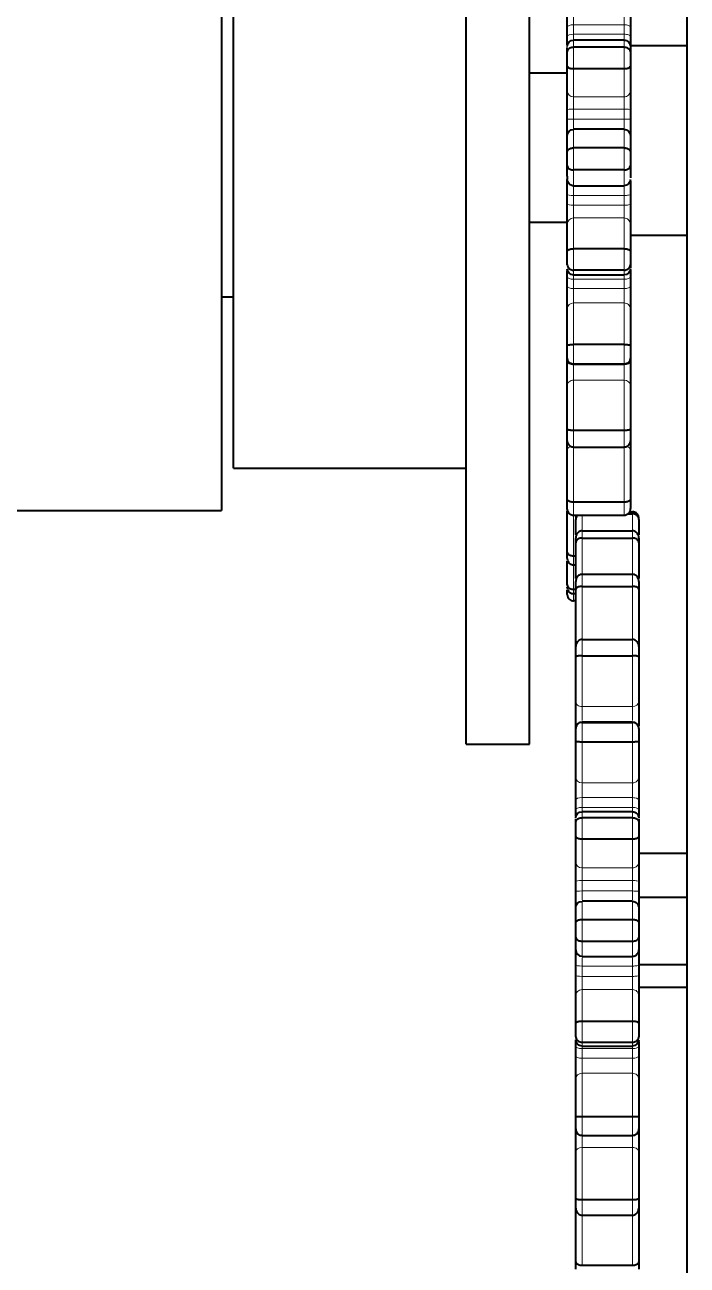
# Model space of a CAD drawing. Header units: inches. Extents: x 0 to 11, y 0 to 8.5.
# Drawn here: x 7.158 to 7.508, y 2.775 to 3.43 of the extents above; entities that cross this region are included whole.
import ezdxf

# ---------------------------------------------------------------- set-up
doc = ezdxf.new("R2010")
doc.units = ezdxf.units.IN
doc.header["$LTSCALE"] = 0.5
doc.header["$MEASUREMENT"] = 0
doc.layers.add('TANGENT_LINES', color=7, linetype='Continuous', lineweight=15)
doc.layers.add('Visible', color=7, linetype='Continuous', lineweight=40)

msp = doc.modelspace()

# ---------------------------------------------------------------- linework, layer by layer
at = {"layer": 'TANGENT_LINES'}
for p, q in [((7.44774, 3.43701), (7.44774, 3.42956)), ((7.47441, 3.42956), (7.47441, 3.43701)), ((7.44774, 3.42956), (7.47441, 3.42956)), ((7.44774, 3.42956), (7.44774, 3.42458)), ((7.47441, 3.42458), (7.47441, 3.42956)), ((7.47441, 3.42458), (7.44774, 3.42458)), ((7.44774, 3.42458), (7.44774, 3.42147)), ((7.44774, 3.42147), (7.44774, 3.41782)), ((7.47441, 3.42147), (7.47441, 3.42458)), ((7.47441, 3.41782), (7.47441, 3.42147)), ((7.44774, 3.41782), (7.44774, 3.4064)), ((7.47441, 3.4064), (7.47441, 3.41782)), ((7.44774, 3.4064), (7.44774, 3.39151)), ((7.47441, 3.39151), (7.47441, 3.4064)), ((7.47441, 3.39151), (7.44774, 3.39151)), ((7.44774, 3.39151), (7.44774, 3.38504)), ((7.47441, 3.38504), (7.47441, 3.39151)), ((7.44774, 3.38504), (7.47441, 3.38504)), ((7.44774, 3.38504), (7.44774, 3.37983)), ((7.47441, 3.37983), (7.44774, 3.37983)), ((7.44774, 3.37983), (7.44774, 3.37435)), ((7.47441, 3.37983), (7.47441, 3.38504)), ((7.47441, 3.37435), (7.47441, 3.37983)), ((7.44774, 3.37435), (7.44774, 3.36457)), ((7.47441, 3.36457), (7.47441, 3.37435)), ((7.44774, 3.36457), (7.44774, 3.35292)), ((7.47441, 3.35292), (7.47441, 3.36457)), ((7.44774, 3.35292), (7.44774, 3.34458)), ((7.47441, 3.34458), (7.47441, 3.35292)), ((7.44774, 3.34469), (7.44774, 3.3395)), ((7.47441, 3.3395), (7.47441, 3.34469)), ((7.44774, 3.3395), (7.47441, 3.3395)), ((7.44774, 3.3395), (7.44774, 3.33431)), ((7.47441, 3.33431), (7.44774, 3.33431)), ((7.44774, 3.33431), (7.44774, 3.3276)), ((7.47441, 3.33431), (7.47441, 3.3395)), ((7.47441, 3.3276), (7.47441, 3.33431)), ((7.44774, 3.3276), (7.47441, 3.3276)), ((7.44774, 3.3276), (7.44774, 3.31133)), ((7.47441, 3.31133), (7.47441, 3.3276)), ((7.44774, 3.31133), (7.44774, 3.30003)), ((7.47441, 3.30003), (7.47441, 3.31133)), ((7.44774, 3.30003), (7.44774, 3.29748)), ((7.44774, 3.29748), (7.44774, 3.29522)), ((7.44774, 3.29522), (7.47441, 3.29522)), ((7.44774, 3.29522), (7.44774, 3.29032)), ((7.47441, 3.29748), (7.47441, 3.30003)), ((7.47441, 3.29522), (7.47441, 3.29748)), ((7.47441, 3.29032), (7.47441, 3.29522)), ((7.47441, 3.29032), (7.44774, 3.29032)), ((7.44774, 3.29032), (7.44774, 3.28271)), ((7.47441, 3.28271), (7.47441, 3.29032)), ((7.44774, 3.28271), (7.47441, 3.28271)), ((7.44774, 3.28271), (7.44774, 3.26076)), ((7.47441, 3.26076), (7.47441, 3.28271)), ((7.44774, 3.26076), (7.44774, 3.25039)), ((7.47441, 3.25039), (7.47441, 3.26076)), ((7.47441, 3.25006), (7.44774, 3.25006)), ((7.44774, 3.25006), (7.44774, 3.24193)), ((7.47441, 3.24193), (7.47441, 3.25006)), ((7.44774, 3.24193), (7.47441, 3.24193)), ((7.44774, 3.24193), (7.44774, 3.21541)), ((7.47441, 3.21541), (7.47441, 3.24193)), ((7.44774, 3.21541), (7.44774, 3.20648)), ((7.47441, 3.20648), (7.47441, 3.21541)), ((7.44774, 3.20731), (7.44774, 3.17754)), ((7.47441, 3.17754), (7.47441, 3.20731)), ((7.44774, 3.17754), (7.44774, 3.1705)), ((7.47441, 3.1705), (7.47441, 3.17754)), ((7.44774, 3.17052), (7.44774, 3.14905)), ((7.45219, 3.17052), (7.45219, 3.16242)), ((7.47886, 3.17143), (7.47886, 3.17244)), ((7.47886, 3.16242), (7.47886, 3.17143)), ((7.45219, 3.16241), (7.45219, 3.15858)), ((7.45219, 3.15858), (7.45219, 3.13945)), ((7.47886, 3.15858), (7.47886, 3.16241)), ((7.47886, 3.13945), (7.47886, 3.15858)), ((7.44774, 3.14905), (7.44774, 3.14426)), ((7.44774, 3.14426), (7.44774, 3.13138)), ((7.45219, 3.13946), (7.45219, 3.13305)), ((7.47886, 3.13305), (7.47886, 3.13946)), ((7.44774, 3.13138), (7.44774, 3.12907)), ((7.45219, 3.13305), (7.45219, 3.10482)), ((7.47886, 3.10482), (7.47886, 3.13305)), ((7.44774, 3.12899), (7.44774, 3.12541)), ((7.45219, 3.10504), (7.45219, 3.09645)), ((7.47886, 3.09645), (7.47886, 3.10504)), ((7.45219, 3.09645), (7.45219, 3.06963)), ((7.47886, 3.06963), (7.47886, 3.09645)), ((7.47886, 3.06963), (7.45219, 3.06963)), ((7.45219, 3.06963), (7.45219, 3.06222)), ((7.47886, 3.06221), (7.47886, 3.06963)), ((7.45219, 3.0613), (7.45219, 3.05108)), ((7.47886, 3.05108), (7.47886, 3.0613)), ((7.45219, 3.05108), (7.45219, 3.02932)), ((7.47886, 3.02932), (7.47886, 3.05108)), ((7.47886, 3.02932), (7.45219, 3.02932)), ((7.45219, 3.02932), (7.45219, 3.02156)), ((7.47886, 3.02156), (7.47886, 3.02932)), ((7.45219, 3.02156), (7.47886, 3.02156)), ((7.45219, 3.02156), (7.45219, 3.01638)), ((7.47886, 3.01638), (7.47886, 3.02156)), ((7.47886, 3.01638), (7.45219, 3.01638)), ((7.45219, 3.01638), (7.45219, 3.01407)), ((7.45219, 3.01407), (7.45219, 3.011)), ((7.47886, 3.01407), (7.47886, 3.01638)), ((7.47886, 3.011), (7.47886, 3.01407)), ((7.45219, 3.011), (7.45219, 2.99978)), ((7.47886, 2.99978), (7.47886, 3.011)), ((7.45219, 2.99978), (7.45219, 2.98445)), ((7.47886, 2.98445), (7.47886, 2.99978)), ((7.47886, 2.98445), (7.45219, 2.98445)), ((7.45219, 2.98445), (7.45219, 2.97776)), ((7.47886, 2.97776), (7.47886, 2.98445)), ((7.45219, 2.97776), (7.47886, 2.97776)), ((7.45219, 2.97776), (7.45219, 2.97227)), ((7.47886, 2.97227), (7.47886, 2.97776)), ((7.47886, 2.97227), (7.45219, 2.97227)), ((7.45219, 2.97227), (7.45219, 2.96759)), ((7.45219, 2.96684), (7.45219, 2.9573)), ((7.47886, 2.96759), (7.47886, 2.97227)), ((7.47886, 2.9573), (7.47886, 2.96684)), ((7.45219, 2.9573), (7.45219, 2.94579)), ((7.47886, 2.94579), (7.47886, 2.9573)), ((7.45219, 2.94579), (7.45219, 2.93762)), ((7.47886, 2.93762), (7.47886, 2.94579)), ((7.45219, 2.937), (7.45219, 2.93264)), ((7.47886, 2.93264), (7.47886, 2.93696)), ((7.45219, 2.93264), (7.47886, 2.93264)), ((7.45219, 2.93264), (7.45219, 2.92718)), ((7.47886, 2.92718), (7.47886, 2.93264)), ((7.47886, 2.92718), (7.45219, 2.92718)), ((7.45219, 2.92718), (7.45219, 2.92024)), ((7.47886, 2.92024), (7.47886, 2.92718)), ((7.45219, 2.92024), (7.47886, 2.92024)), ((7.45219, 2.92024), (7.45219, 2.90357)), ((7.47886, 2.90357), (7.47886, 2.92024)), ((7.45219, 2.90357), (7.45219, 2.89249)), ((7.47886, 2.89249), (7.47886, 2.90357)), ((7.45219, 2.89249), (7.45219, 2.89039)), ((7.45219, 2.89039), (7.45219, 2.88904)), ((7.45219, 2.88904), (7.47886, 2.88904)), ((7.45219, 2.88904), (7.45219, 2.88396)), ((7.47886, 2.89039), (7.47886, 2.89249)), ((7.47886, 2.88904), (7.47886, 2.89039)), ((7.47886, 2.88396), (7.47886, 2.88904)), ((7.47886, 2.88396), (7.45219, 2.88396)), ((7.45219, 2.88396), (7.45219, 2.87605)), ((7.47886, 2.87605), (7.47886, 2.88396)), ((7.45219, 2.87605), (7.47886, 2.87605)), ((7.45219, 2.87605), (7.45219, 2.85318)), ((7.47886, 2.85318), (7.47886, 2.87605)), ((7.45219, 2.85318), (7.45219, 2.84323)), ((7.47886, 2.84323), (7.47886, 2.85318)), ((7.45219, 2.84323), (7.45219, 2.83693)), ((7.47886, 2.83693), (7.47886, 2.84323)), ((7.45219, 2.83693), (7.47886, 2.83693)), ((7.45219, 2.83693), (7.45219, 2.80931)), ((7.47886, 2.80931), (7.47886, 2.83693)), ((7.45219, 2.80931), (7.45219, 2.80112)), ((7.47886, 2.80112), (7.47886, 2.80931)), ((7.45219, 2.80131), (7.45219, 2.77471)), ((7.47886, 2.77471), (7.47886, 2.80131))]:
    msp.add_line(p, q, dxfattribs=at)
at = {"layer": 'TANGENT_LINES', "extrusion": (0, 0, -1)}
for centre, major_axis, ratio, start_param, end_param in [((7.44774, 3.4285), (-0.00333, 0), 0.318918, 0, 1.570796), ((7.47441, 3.4285), (-0.00333, 0), 0.318918, 1.570796, 3.141593), ((7.44774, 3.4236), (-0.00333, 0), 0.29442, 0, 1.570796), ((7.47441, 3.4236), (-0.00333, 0), 0.29442, 1.570796, 3.141593), ((7.44774, 3.38471), (-0.00333, 0), 0.10002, 0, 1.570796), ((7.44774, 3.37958), (-0.00333, 0), 0.07438, 0, 1.570796), ((7.47441, 3.38471), (-0.00333, 0), 0.10002, 1.570796, 3.141593), ((7.47441, 3.37958), (-0.00333, 0), 0.07438, 1.570796, 3.141593), ((7.44774, 3.32432), (-0.00333, 0), 0.983815, 0, 1.570796), ((7.47441, 3.32432), (-0.00333, 0), 0.983815, 1.570796, 3.141593), ((7.44774, 3.27965), (-0.00333, 0), 0.919276, 0, 1.570796), ((7.47441, 3.27965), (-0.00333, 0), 0.919276, 1.570796, 3.141593), ((7.44774, 3.25194), (0.00333, 0), 0.56361, 1.570796, 3.141593), ((7.47441, 3.25194), (0.00333, 0), 0.56361, 0, 1.570796), ((7.45219, 3.10492), (0.00333, 0), 0.619086, 2.478669, 3.141593), ((7.47886, 3.10492), (0.00333, 0), 0.619086, 0, 0.66218), ((7.45219, 3.07228), (0.00333, 0), 0.794938, 1.570796, 3.141593), ((7.47886, 3.07228), (0.00333, 0), 0.794938, 0, 1.570796), ((7.45219, 3.02036), (-0.00333, 0), 0.359584, 0, 1.570796), ((7.47886, 3.02036), (-0.00333, 0), 0.359584, 1.570796, 3.141593), ((7.45219, 3.01528), (-0.00333, 0), 0.330822, 0, 1.570796), ((7.47886, 3.01528), (-0.00333, 0), 0.330822, 1.570796, 3.141593), ((7.45219, 2.97737), (-0.00333, 0), 0.116231, 0, 1.570796), ((7.47886, 2.97737), (-0.00333, 0), 0.116231, 1.570796, 3.141593), ((7.45219, 2.97198), (-0.00333, 0), 0.085742, 0, 1.570796), ((7.47886, 2.97198), (-0.00333, 0), 0.085742, 1.570796, 3.141593), ((7.45219, 2.91697), (-0.00333, 0), 0.980418, 0, 1.570796), ((7.47886, 2.91697), (-0.00333, 0), 0.980418, 1.570796, 3.141593), ((7.45219, 2.87305), (-0.00333, 0), 0.900643, 0, 1.570796), ((7.47886, 2.87305), (-0.00333, 0), 0.900643, 1.570796, 3.141593), ((7.45219, 2.83438), (-0.00333, 0), 0.764277, 0, 1.570796), ((7.47886, 2.83438), (-0.00333, 0), 0.764277, 1.570796, 3.141593), ((7.45219, 2.80342), (-0.00333, 0), 0.579889, 0, 0.242357), ((7.47886, 2.80342), (-0.00333, 0), 0.579889, 2.886084, 3.141593)]:
    msp.add_ellipse(centre, major_axis=major_axis, ratio=ratio, start_param=start_param, end_param=end_param, dxfattribs=at)
at = {"layer": 'TANGENT_LINES'}
for centre, major_axis, ratio, start_param, end_param in [((7.44774, 3.39481), (-0.00333, 0), 0.99151, 0, 1.570796), ((7.47441, 3.39481), (-0.00333, 0), 0.99151, 1.570796, 3.141593), ((7.44774, 3.33991), (-0.00333, 0), 0.123893, 0, 1.570796), ((7.47441, 3.33991), (-0.00333, 0), 0.123893, 1.570796, 3.141593), ((7.44774, 3.33481), (-0.00333, 0), 0.149389, 0, 1.570796), ((7.47441, 3.33481), (-0.00333, 0), 0.149389, 1.570796, 3.141593), ((7.44774, 3.29636), (-0.00333, 0), 0.341593, 0, 1.570796), ((7.47441, 3.29636), (-0.00333, 0), 0.341593, 1.570796, 3.141593), ((7.44774, 3.29154), (-0.00333, 0), 0.365667, 0, 1.570796), ((7.47441, 3.29154), (-0.00333, 0), 0.365667, 1.570796, 3.141593), ((7.44774, 3.23924), (0.00333, 0), 0.80864, 1.570796, 3.141593), ((7.47441, 3.23924), (0.00333, 0), 0.80864, 0, 1.570796), ((7.44774, 3.20512), (0.00333, 0), 0.657456, 2.093726, 3.141593), ((7.47441, 3.20512), (0.00333, 0), 0.657456, 0, 1.048924), ((7.45219, 3.05936), (0.00333, 0), 0.580342, 1.623739, 3.141593), ((7.47886, 3.05936), (0.00333, 0), 0.580342, 0, 1.570796), ((7.45219, 3.03239), (-0.00333, 0), 0.920841, 0, 1.570796), ((7.47886, 3.03239), (-0.00333, 0), 0.920841, 1.570796, 3.141593), ((7.45219, 2.98775), (-0.00333, 0), 0.988885, 0, 1.570796), ((7.47886, 2.98775), (-0.00333, 0), 0.988885, 1.570796, 3.141593), ((7.45219, 2.93309), (-0.00333, 0), 0.134425, 0, 1.570796), ((7.45219, 2.92773), (-0.00333, 0), 0.164726, 0, 1.570796), ((7.47886, 2.93309), (-0.00333, 0), 0.134425, 1.570796, 3.141593), ((7.47886, 2.92773), (-0.00333, 0), 0.164726, 1.570796, 3.141593), ((7.45219, 2.89029), (-0.00333, 0), 0.376635, 0, 1.570796), ((7.47886, 2.89029), (-0.00333, 0), 0.376635, 1.570796, 3.141593), ((7.45219, 2.88531), (-0.00333, 0), 0.404843, 0, 1.570796), ((7.47886, 2.88531), (-0.00333, 0), 0.404843, 1.570796, 3.141593)]:
    msp.add_ellipse(centre, major_axis=major_axis, ratio=ratio, start_param=start_param, end_param=end_param, dxfattribs=at)
at = {"layer": 'Visible'}
for p, q in [((7.39108, 3.04972), (7.39108, 3.91833)), ((7.42441, 3.04972), (7.42441, 3.91833)), ((7.26808, 3.19548), (7.26808, 3.60513)), ((7.26173, 3.59392), (7.26173, 3.1731)), ((7.50774, 2.76956), (7.50774, 3.44739)), ((7.44441, 3.4285), (7.44441, 3.44014)), ((7.47774, 3.44014), (7.47774, 3.4285)), ((7.44441, 3.4236), (7.44441, 3.4285)), ((7.47774, 3.4285), (7.47774, 3.4236)), ((7.44441, 3.41895), (7.44441, 3.4236)), ((7.47441, 3.42147), (7.44774, 3.42147)), ((7.47774, 3.4236), (7.47774, 3.41901)), ((7.50774, 3.41854), (7.47774, 3.41854)), ((7.44441, 3.41514), (7.44441, 3.41767)), ((7.44441, 3.40777), (7.44441, 3.41514)), ((7.47441, 3.41782), (7.44774, 3.41782)), ((7.47774, 3.41792), (7.47774, 3.41514)), ((7.47774, 3.41514), (7.47774, 3.40777)), ((7.44441, 3.39481), (7.44441, 3.40777)), ((7.47441, 3.4064), (7.44774, 3.4064)), ((7.47774, 3.40777), (7.47774, 3.39481)), ((7.44441, 3.40407), (7.42441, 3.40407)), ((7.44441, 3.38471), (7.44441, 3.39481)), ((7.47774, 3.39481), (7.47774, 3.38471)), ((7.44441, 3.37958), (7.44441, 3.38471)), ((7.44441, 3.37102), (7.44441, 3.37958)), ((7.47774, 3.38471), (7.47774, 3.37958)), ((7.47774, 3.37958), (7.47774, 3.37102)), ((7.47441, 3.37438), (7.44774, 3.37438)), ((7.44441, 3.36259), (7.44441, 3.37102)), ((7.47774, 3.37102), (7.47774, 3.36259)), ((7.44441, 3.35507), (7.44441, 3.36259)), ((7.47441, 3.36457), (7.44774, 3.36457)), ((7.47774, 3.36259), (7.47774, 3.35507)), ((7.44441, 3.34961), (7.44441, 3.35507)), ((7.47441, 3.35292), (7.44774, 3.35292)), ((7.47774, 3.35507), (7.47774, 3.3488)), ((7.44441, 3.34961), (7.44441, 3.34791)), ((7.44441, 3.33991), (7.44441, 3.34802)), ((7.47774, 3.34705), (7.47774, 3.33991)), ((7.44441, 3.33481), (7.44441, 3.33991)), ((7.44774, 3.34457), (7.47441, 3.34457)), ((7.47774, 3.33991), (7.47774, 3.33481)), ((7.44441, 3.32432), (7.44441, 3.33481)), ((7.47774, 3.33481), (7.47774, 3.32432)), ((7.42441, 3.32533), (7.44441, 3.32533)), ((7.44441, 3.31014), (7.44441, 3.32432)), ((7.47774, 3.32432), (7.47774, 3.31014)), ((7.47774, 3.31854), (7.50774, 3.31854)), ((7.44441, 3.30285), (7.44441, 3.31014)), ((7.47441, 3.31133), (7.44774, 3.31133)), ((7.47774, 3.31014), (7.47774, 3.30285)), ((7.47774, 3.30285), (7.47774, 3.30109)), ((7.44441, 3.29636), (7.44441, 3.29986)), ((7.44441, 3.29154), (7.44441, 3.29636)), ((7.47441, 3.30003), (7.44774, 3.30003)), ((7.44774, 3.29748), (7.47441, 3.29748)), ((7.47774, 3.29999), (7.47774, 3.29636)), ((7.47774, 3.29636), (7.47774, 3.29154)), ((7.44441, 3.27965), (7.44441, 3.29154)), ((7.47774, 3.29154), (7.47774, 3.27965)), ((7.26173, 3.28596), (7.26808, 3.28596)), ((7.44441, 3.26042), (7.44441, 3.27965)), ((7.47774, 3.27965), (7.47774, 3.26042)), ((7.44441, 3.25373), (7.44441, 3.26042)), ((7.47441, 3.26076), (7.44774, 3.26076)), ((7.47774, 3.26042), (7.47774, 3.25373)), ((7.44441, 3.25194), (7.44441, 3.25372)), ((7.44441, 3.23924), (7.44441, 3.25194)), ((7.44774, 3.25039), (7.47441, 3.25039)), ((7.47441, 3.25039), (7.44774, 3.25039)), ((7.47774, 3.25372), (7.47774, 3.25194)), ((7.47774, 3.25194), (7.47774, 3.23924)), ((7.44441, 3.21594), (7.44441, 3.23924)), ((7.47774, 3.23924), (7.47774, 3.21594)), ((7.44441, 3.21018), (7.44441, 3.21594)), ((7.47441, 3.21541), (7.44774, 3.21541)), ((7.47774, 3.21594), (7.47774, 3.21018)), ((7.44441, 3.20512), (7.44441, 3.21016)), ((7.47774, 3.21015), (7.47774, 3.20512)), ((7.44441, 3.17891), (7.44441, 3.20512)), ((7.47441, 3.20648), (7.44774, 3.20648)), ((7.47774, 3.20512), (7.47774, 3.17891)), ((7.26808, 3.19548), (7.39108, 3.19548)), ((7.44441, 3.17437), (7.44441, 3.17891)), ((7.47441, 3.17754), (7.44774, 3.17754)), ((7.47774, 3.17891), (7.47774, 3.17437)), ((6.93365, 3.1731), (7.26173, 3.1731)), ((7.44441, 3.1512), (7.44441, 3.17274)), ((7.44459, 3.17309), (7.44449, 3.17354)), ((7.47441, 3.1705), (7.44774, 3.1705)), ((7.4492, 3.17051), (7.44912, 3.17033)), ((7.47653, 3.17143), (7.47886, 3.17143)), ((7.47725, 3.17244), (7.47886, 3.17244)), ((7.47764, 3.17344), (7.47757, 3.17314)), ((7.44886, 3.1603), (7.44886, 3.16833)), ((7.48219, 3.16833), (7.48219, 3.1603)), ((7.44886, 3.15616), (7.44886, 3.15862)), ((7.45219, 3.16241), (7.45172, 3.16237)), ((7.45219, 3.16241), (7.47886, 3.16241)), ((7.45219, 3.15858), (7.47886, 3.15858)), ((7.48219, 3.15862), (7.48219, 3.15616)), ((7.44441, 3.14811), (7.44441, 3.1512)), ((7.44886, 3.13725), (7.44886, 3.15616)), ((7.48219, 3.15616), (7.48219, 3.13725)), ((7.44441, 3.1342), (7.44441, 3.14643)), ((7.44886, 3.14905), (7.44774, 3.14905)), ((7.44886, 3.14426), (7.44774, 3.14426)), ((7.45219, 3.13946), (7.47886, 3.13946)), ((7.44441, 3.12875), (7.44441, 3.131)), ((7.44886, 3.13138), (7.44774, 3.13138)), ((7.44886, 3.13146), (7.44886, 3.13559)), ((7.44886, 3.10492), (7.44886, 3.13146)), ((7.45219, 3.13305), (7.47886, 3.13305)), ((7.48219, 3.13559), (7.48219, 3.13146)), ((7.48219, 3.13146), (7.48219, 3.10492)), ((7.44886, 3.12907), (7.44774, 3.12907)), ((7.44886, 3.12541), (7.44774, 3.12541)), ((7.44886, 3.10134), (7.44886, 3.10492)), ((7.45219, 3.10504), (7.47886, 3.10504)), ((7.48219, 3.10492), (7.48219, 3.10132)), ((7.44886, 3.09579), (7.44886, 3.10132)), ((7.48219, 3.10132), (7.48219, 3.09579)), ((7.44886, 3.07228), (7.44886, 3.09579)), ((7.45219, 3.09645), (7.47886, 3.09645)), ((7.48219, 3.09579), (7.48219, 3.07228)), ((7.44886, 3.05936), (7.44886, 3.07228)), ((7.48219, 3.07228), (7.48219, 3.05936)), ((7.44886, 3.05798), (7.44886, 3.05936)), ((7.45219, 3.0613), (7.45169, 3.06126)), ((7.45219, 3.06131), (7.45219, 3.0613)), ((7.47886, 3.06131), (7.45219, 3.06131)), ((7.45219, 3.0613), (7.47886, 3.0613)), ((7.47886, 3.0613), (7.47886, 3.06131)), ((7.47937, 3.06126), (7.47886, 3.0613)), ((7.44886, 3.05138), (7.44886, 3.05797)), ((7.48219, 3.05797), (7.48219, 3.05138)), ((7.39108, 3.04972), (7.42441, 3.04972)), ((7.44886, 3.03239), (7.44886, 3.05138)), ((7.45219, 3.05108), (7.47886, 3.05108)), ((7.48219, 3.05138), (7.48219, 3.03239)), ((7.44886, 3.02036), (7.44886, 3.03239)), ((7.48219, 3.03239), (7.48219, 3.02036)), ((7.44886, 3.01528), (7.44886, 3.02036)), ((7.48219, 3.02036), (7.48219, 3.01528)), ((7.44886, 3.01164), (7.44886, 3.01528)), ((7.47886, 3.01407), (7.45219, 3.01407)), ((7.48219, 3.01528), (7.48219, 3.01169)), ((7.44886, 3.00827), (7.44886, 3.0102)), ((7.44886, 3.00104), (7.44886, 3.00827)), ((7.45219, 3.011), (7.47886, 3.011)), ((7.48219, 3.01024), (7.48219, 3.00827)), ((7.48219, 3.00827), (7.48219, 3.00104)), ((7.44886, 2.98775), (7.44886, 3.00104)), ((7.45219, 2.99978), (7.47886, 2.99978)), ((7.48219, 3.00104), (7.48219, 2.98775)), ((7.44886, 2.97737), (7.44886, 2.98775)), ((7.48219, 2.99224), (7.50774, 2.99224)), ((7.48219, 2.98775), (7.48219, 2.97737)), ((7.44886, 2.97198), (7.44886, 2.97737)), ((7.48219, 2.97737), (7.48219, 2.97198)), ((7.44886, 2.96341), (7.44886, 2.97198)), ((7.47886, 2.96684), (7.45219, 2.96684)), ((7.45219, 2.96673), (7.45219, 2.96684)), ((7.47886, 2.96684), (7.47886, 2.96673)), ((7.48219, 2.97198), (7.48219, 2.96341)), ((7.48219, 2.96895), (7.50774, 2.96895)), ((7.44886, 2.95534), (7.44886, 2.96341)), ((7.48219, 2.96341), (7.48219, 2.95534)), ((7.44886, 2.94792), (7.44886, 2.95534)), ((7.45219, 2.9573), (7.47886, 2.9573)), ((7.48219, 2.95534), (7.48219, 2.94792)), ((7.44886, 2.94117), (7.44886, 2.94792)), ((7.48219, 2.94792), (7.48219, 2.94117)), ((7.44886, 2.93309), (7.44886, 2.94117)), ((7.45219, 2.94579), (7.47886, 2.94579)), ((7.48219, 2.94117), (7.48219, 2.93309)), ((7.45219, 2.93762), (7.45219, 2.93785)), ((7.45219, 2.93762), (7.47886, 2.93762)), ((7.47886, 2.93785), (7.47886, 2.93762)), ((7.44886, 2.92773), (7.44886, 2.93309)), ((7.44886, 2.91697), (7.44886, 2.92773)), ((7.48219, 2.93354), (7.50774, 2.93354)), ((7.48219, 2.93309), (7.48219, 2.92773)), ((7.48219, 2.92773), (7.48219, 2.91697)), ((7.48219, 2.92142), (7.50774, 2.92142)), ((7.44886, 2.9025), (7.44886, 2.91697)), ((7.48219, 2.91697), (7.48219, 2.9025)), ((7.44886, 2.89535), (7.44886, 2.9025)), ((7.45219, 2.90357), (7.47886, 2.90357)), ((7.48219, 2.9025), (7.48219, 2.89535)), ((7.44886, 2.89029), (7.44886, 2.89277)), ((7.44886, 2.88531), (7.44886, 2.89029)), ((7.45219, 2.89249), (7.47886, 2.89249)), ((7.45219, 2.89039), (7.47886, 2.89039)), ((7.48219, 2.89279), (7.48219, 2.89029)), ((7.48219, 2.89029), (7.48219, 2.88531)), ((7.44886, 2.87305), (7.44886, 2.88531)), ((7.48219, 2.88531), (7.48219, 2.87305)), ((7.44886, 2.85307), (7.44886, 2.87305)), ((7.48219, 2.87305), (7.48219, 2.85307)), ((7.44886, 2.84666), (7.44886, 2.85307)), ((7.45219, 2.85318), (7.47886, 2.85318)), ((7.48219, 2.85307), (7.48219, 2.84666)), ((7.44886, 2.83438), (7.44886, 2.84671)), ((7.45219, 2.84323), (7.47886, 2.84323)), ((7.48219, 2.84672), (7.48219, 2.83438)), ((7.44886, 2.81017), (7.44886, 2.83438)), ((7.48219, 2.83438), (7.48219, 2.81017)), ((7.44886, 2.80488), (7.44886, 2.81017)), ((7.48219, 2.81017), (7.48219, 2.80488)), ((7.44886, 2.80342), (7.44886, 2.8048)), ((7.44886, 2.77648), (7.44886, 2.80342)), ((7.45219, 2.80931), (7.47886, 2.80931)), ((7.48219, 2.80482), (7.48219, 2.80342)), ((7.48219, 2.80342), (7.48219, 2.77648)), ((7.45219, 2.80112), (7.47886, 2.80112)), ((7.44886, 2.77265), (7.44886, 2.77648)), ((7.45219, 2.77471), (7.47886, 2.77471)), ((7.48219, 2.77648), (7.48219, 2.77265))]:
    msp.add_line(p, q, dxfattribs=at)
at = {"layer": 'Visible', "flags": 128}
msp.add_lwpolyline([(7.48198, 3.05915), (7.48198, 3.05915), (7.48145, 3.06007), (7.48073, 3.06073), (7.47985, 3.06115), (7.47937, 3.06126)], dxfattribs=at)
at = {"layer": 'Visible'}
msp.add_arc((7.44774, 3.12874), 0.00333, 179.79628, 270.00228, dxfattribs=at)
at = {"layer": 'Visible', "extrusion": (0, 0, -1)}
for centre, major_axis, ratio, start_param, end_param in [((7.44774, 3.41814), (-0.00333, 0), 0.999975, 0.001144, 1.566072), ((7.47441, 3.41814), (-0.00333, 0), 0.999975, 1.566072, 3.140449), ((7.44774, 3.37102), (0.00333, 0), 0.999022, 9.424778, 10.995574), ((7.47441, 3.37102), (0.00333, 0), 0.999022, 10.995574, 12.566371), ((7.44774, 3.34791), (0.00333, 0), 0.999816, 1.558856, 3.140554), ((7.47441, 3.34791), (0.00333, 0), 0.999816, 0.001039, 1.558856), ((7.44774, 3.30081), (-0.00333, 0), 1, 10.989384, 12.566095), ((7.47441, 3.30081), (-0.00333, 0), 1, 9.425054, 10.989384), ((7.44774, 3.26417), (-0.00333, 0), 0.999984, 0.000953, 0.009319), ((7.47441, 3.26417), (-0.00333, 0), 0.999984, 3.132274, 3.140639), ((7.45219, 3.04356), (-0.00333, 0), 0.999998, 12.56581, 12.566269), ((7.47886, 3.04356), (-0.00333, 0), 0.999998, 9.424879, 9.425339), ((7.45219, 3.01074), (-0.00333, 0), 1, 0.000001, 1.570774), ((7.47886, 3.01074), (-0.00333, 0), 1, 1.570774, 3.141592), ((7.45219, 2.99633), (-0.00333, 0), 0.999909, 12.560298, 12.564079), ((7.47886, 2.99633), (-0.00333, 0), 0.999909, 9.427069, 9.43085), ((7.45219, 2.96341), (0.00333, 0), 0.99859, 9.424778, 10.995574), ((7.47886, 2.96341), (0.00333, 0), 0.99859, 10.995574, 12.566371), ((7.45219, 2.89372), (-0.00333, 0), 1, 10.987003, 12.565935), ((7.47886, 2.89372), (-0.00333, 0), 1, 9.425213, 10.987003)]:
    msp.add_ellipse(centre, major_axis=major_axis, ratio=ratio, start_param=start_param, end_param=end_param, dxfattribs=at)
at = {"layer": 'Visible'}
for centre, start_param, end_param in [((7.45219, 2.94117), 9.424778, 10.995574), ((7.47886, 2.94117), 10.995574, 12.566371)]:
    msp.add_ellipse(centre, major_axis=(0.00333, 0), ratio=0.994793, start_param=start_param, end_param=end_param, dxfattribs=at)
for points, knots in [([(7.44441, 3.41514), (7.44441, 3.41515), (7.4444, 3.41519), (7.44457, 3.41622), (7.44512, 3.41684), (7.44586, 3.41741), (7.44675, 3.41775), (7.44741, 3.4178), (7.44774, 3.41782)], [0, 0, 0, 0, 0.034913, 0.22901, 0.419116, 0.607869, 0.800946, 1, 1, 1, 1]), ([(7.47441, 3.41782), (7.47474, 3.4178), (7.4754, 3.41775), (7.47629, 3.41741), (7.47703, 3.41684), (7.47758, 3.41622), (7.47775, 3.41519), (7.47774, 3.41515), (7.47774, 3.41514)], [0, 0, 0, 0, 0.199054, 0.392131, 0.580884, 0.77099, 0.965087, 1, 1, 1, 1]), ([(7.44441, 3.40777), (7.44441, 3.40777), (7.4444, 3.40775), (7.44459, 3.40717), (7.44515, 3.40689), (7.44588, 3.4066), (7.44676, 3.40643), (7.44741, 3.40641), (7.44774, 3.4064)], [0, 0, 0, 0, 0.028108, 0.18956, 0.369898, 0.56629, 0.77743, 1, 1, 1, 1]), ([(7.47441, 3.4064), (7.47474, 3.40641), (7.47539, 3.40643), (7.47627, 3.4066), (7.477, 3.40689), (7.47756, 3.40717), (7.47775, 3.40775), (7.47774, 3.40777), (7.47774, 3.40777)], [0, 0, 0, 0, 0.22257, 0.43371, 0.630102, 0.81044, 0.971892, 1, 1, 1, 1]), ([(7.44441, 3.36259), (7.44441, 3.36259), (7.4444, 3.36262), (7.44458, 3.36341), (7.44514, 3.36386), (7.44587, 3.36427), (7.44675, 3.36452), (7.44741, 3.36455), (7.44774, 3.36457)], [0, 0, 0, 0, 0.031911, 0.211104, 0.395662, 0.587445, 0.789204, 1, 1, 1, 1]), ([(7.47441, 3.36457), (7.47474, 3.36455), (7.4754, 3.36452), (7.47628, 3.36427), (7.47701, 3.36386), (7.47757, 3.36341), (7.47775, 3.36262), (7.47774, 3.36259), (7.47774, 3.36259)], [0, 0, 0, 0, 0.210796, 0.412555, 0.604338, 0.788896, 0.968089, 1, 1, 1, 1]), ([(7.44441, 3.35507), (7.44441, 3.35506), (7.4444, 3.35503), (7.44457, 3.35419), (7.44513, 3.3537), (7.44587, 3.35325), (7.44675, 3.35298), (7.44741, 3.35294), (7.44774, 3.35292)], [0, 0, 0, 0, 0.03272, 0.215864, 0.401716, 0.592601, 0.79213, 1, 1, 1, 1]), ([(7.47441, 3.35292), (7.47474, 3.35294), (7.4754, 3.35298), (7.47628, 3.35325), (7.47702, 3.3537), (7.47758, 3.35419), (7.47775, 3.35503), (7.47774, 3.35506), (7.47774, 3.35507)], [0, 0, 0, 0, 0.20787, 0.407399, 0.598284, 0.784136, 0.96728, 1, 1, 1, 1]), ([(7.44441, 3.31014), (7.44441, 3.31014), (7.4444, 3.31016), (7.4446, 3.31067), (7.44516, 3.3109), (7.44588, 3.31115), (7.44676, 3.3113), (7.44741, 3.31132), (7.44774, 3.31133)], [0, 0, 0, 0, 0.026644, 0.181743, 0.361185, 0.559394, 0.773662, 1, 1, 1, 1]), ([(7.47441, 3.31133), (7.47474, 3.31132), (7.47539, 3.3113), (7.47627, 3.31115), (7.47699, 3.3109), (7.47755, 3.31067), (7.47775, 3.31016), (7.47774, 3.31014), (7.47774, 3.31014)], [0, 0, 0, 0, 0.226338, 0.440606, 0.638815, 0.818257, 0.973356, 1, 1, 1, 1]), ([(7.44441, 3.30285), (7.44441, 3.30284), (7.4444, 3.3028), (7.44456, 3.30172), (7.44512, 3.30106), (7.44586, 3.30047), (7.44674, 3.30011), (7.44741, 3.30006), (7.44774, 3.30003)], [0, 0, 0, 0, 0.035393, 0.231928, 0.423112, 0.611476, 0.803065, 1, 1, 1, 1]), ([(7.47441, 3.30003), (7.47474, 3.30006), (7.47541, 3.30011), (7.47629, 3.30047), (7.47703, 3.30106), (7.47759, 3.30172), (7.47775, 3.3028), (7.47774, 3.30284), (7.47774, 3.30285)], [0, 0, 0, 0, 0.196935, 0.388524, 0.576888, 0.768072, 0.964607, 1, 1, 1, 1]), ([(7.44441, 3.26042), (7.44441, 3.26043), (7.4444, 3.26043), (7.44466, 3.2606), (7.44517, 3.26064), (7.44589, 3.26072), (7.44676, 3.26075), (7.44741, 3.26076), (7.44774, 3.26076)], [0, 0, 0, 0, 0.015539, 0.137344, 0.317166, 0.526187, 0.755905, 1, 1, 1, 1]), ([(7.47441, 3.26076), (7.47474, 3.26076), (7.47539, 3.26075), (7.47626, 3.26072), (7.47698, 3.26064), (7.47749, 3.2606), (7.47775, 3.26043), (7.47774, 3.26043), (7.47774, 3.26042)], [0, 0, 0, 0, 0.244095, 0.473813, 0.682834, 0.862656, 0.984461, 1, 1, 1, 1]), ([(7.44472, 3.25231), (7.44469, 3.25236), (7.4446, 3.25251), (7.4444, 3.25368), (7.44441, 3.25373), (7.44441, 3.25373)], [0, 0, 0, 0, 0.281066, 0.889989, 1, 1, 1, 1]), ([(7.44774, 3.25039), (7.44741, 3.25042), (7.44674, 3.25048), (7.44586, 3.25092), (7.44512, 3.25159), (7.44485, 3.25208), (7.44472, 3.25231)], [0, 0, 0, 0, 0.257892, 0.5119, 0.767076, 1, 1, 1, 1]), ([(7.47743, 3.25231), (7.4773, 3.25208), (7.47703, 3.25159), (7.47629, 3.25092), (7.47541, 3.25048), (7.47475, 3.25042), (7.47441, 3.25039)], [0, 0, 0, 0, 0.232924, 0.4881, 0.742108, 1, 1, 1, 1]), ([(7.47774, 3.25373), (7.47774, 3.25373), (7.47775, 3.25368), (7.47755, 3.25251), (7.47746, 3.25236), (7.47743, 3.25231)], [0, 0, 0, 0, 0.110011, 0.718934, 1, 1, 1, 1]), ([(7.44774, 3.21541), (7.44741, 3.21541), (7.44676, 3.21542), (7.44589, 3.21549), (7.44517, 3.21561), (7.44465, 3.21568), (7.4444, 3.21593), (7.44441, 3.21594), (7.44441, 3.21594)], [0, 0, 0, 0, 0.240634, 0.467287, 0.674005, 0.853193, 0.981381, 1, 1, 1, 1]), ([(7.47774, 3.21594), (7.47774, 3.21594), (7.47775, 3.21593), (7.4775, 3.21568), (7.47698, 3.21561), (7.47626, 3.21549), (7.47539, 3.21542), (7.47474, 3.21541), (7.47441, 3.21541)], [0, 0, 0, 0, 0.018619, 0.146807, 0.325995, 0.532713, 0.759366, 1, 1, 1, 1]), ([(7.44609, 3.20696), (7.44603, 3.207), (7.44585, 3.20711), (7.44506, 3.20788), (7.44457, 3.20871), (7.4444, 3.21012), (7.44441, 3.21017), (7.44441, 3.21018)], [0, 0, 0, 0, 0.129504, 0.387092, 0.65937, 0.947815, 1, 1, 1, 1]), ([(7.47774, 3.21018), (7.47774, 3.21017), (7.47775, 3.21012), (7.47758, 3.20871), (7.47709, 3.20788), (7.4763, 3.20711), (7.47612, 3.207), (7.47605, 3.20696)], [0, 0, 0, 0, 0.052106, 0.340114, 0.611981, 0.869179, 1, 1, 1, 1]), ([(7.44774, 3.20648), (7.44739, 3.20652), (7.44674, 3.20658), (7.4463, 3.20684), (7.44609, 3.20696)], [0, 0, 0, 0, 0.539095, 1, 1, 1, 1]), ([(7.47605, 3.20696), (7.47585, 3.20684), (7.47541, 3.20658), (7.47476, 3.20652), (7.47441, 3.20648)], [0, 0, 0, 0, 0.459869, 1, 1, 1, 1]), ([(7.44774, 3.17754), (7.44741, 3.17755), (7.44676, 3.17758), (7.44588, 3.17775), (7.44515, 3.17804), (7.4446, 3.17832), (7.4444, 3.17889), (7.44441, 3.17891), (7.44441, 3.17891)], [0, 0, 0, 0, 0.222746, 0.434096, 0.630741, 0.811232, 0.972102, 1, 1, 1, 1]), ([(7.47774, 3.17891), (7.47774, 3.17891), (7.47775, 3.17889), (7.47755, 3.17832), (7.477, 3.17804), (7.47627, 3.17775), (7.47539, 3.17758), (7.47474, 3.17755), (7.47441, 3.17754)], [0, 0, 0, 0, 0.027898, 0.188768, 0.369259, 0.565904, 0.777254, 1, 1, 1, 1]), ([(7.44449, 3.17354), (7.44445, 3.17388), (7.44441, 3.17431), (7.44441, 3.17436), (7.44441, 3.17437)], [0, 0, 0, 0, 0.809202, 1, 1, 1, 1]), ([(7.44774, 3.1705), (7.44741, 3.17053), (7.44673, 3.1706), (7.44583, 3.17115), (7.44513, 3.17181), (7.44462, 3.17297), (7.4446, 3.17307), (7.44459, 3.17309)], [0, 0, 0, 0, 0.225742, 0.451156, 0.682382, 0.928324, 1, 1, 1, 1]), ([(7.44983, 3.17052), (7.44976, 3.17045), (7.44957, 3.17026), (7.44898, 3.16953), (7.44886, 3.16839), (7.44886, 3.16834), (7.44886, 3.16833)], [0, 0, 0, 0, 0.205139, 0.563031, 0.932784, 1, 1, 1, 1]), ([(7.44912, 3.17033), (7.44911, 3.1703), (7.44905, 3.17021), (7.44885, 3.16903), (7.44886, 3.16899), (7.44886, 3.16898)], [0, 0, 0, 0, 0.223937, 0.880417, 1, 1, 1, 1]), ([(7.47564, 3.17077), (7.47557, 3.17074), (7.47538, 3.17064), (7.4748, 3.17056), (7.47441, 3.1705)], [0, 0, 0, 0, 0.336139, 1, 1, 1, 1]), ([(7.47655, 3.17141), (7.47647, 3.17133), (7.47628, 3.17113), (7.47587, 3.17091), (7.47564, 3.17077)], [0, 0, 0, 0, 0.414028, 1, 1, 1, 1]), ([(7.47729, 3.17242), (7.4772, 3.17225), (7.47702, 3.17191), (7.47671, 3.17158), (7.47655, 3.17141)], [0, 0, 0, 0, 0.476744, 1, 1, 1, 1]), ([(7.47757, 3.17314), (7.47756, 3.1731), (7.47753, 3.17298), (7.47738, 3.17264), (7.47729, 3.17242)], [0, 0, 0, 0, 0.329601, 1, 1, 1, 1]), ([(7.47774, 3.17437), (7.47774, 3.17436), (7.47775, 3.17431), (7.47769, 3.17383), (7.47764, 3.17344)], [0, 0, 0, 0, 0.181933, 1, 1, 1, 1]), ([(7.48219, 3.16898), (7.48219, 3.16899), (7.4822, 3.16904), (7.48204, 3.17033), (7.4815, 3.17115), (7.48076, 3.17188), (7.47987, 3.17234), (7.4792, 3.1724), (7.47886, 3.17244)], [0, 0, 0, 0, 0.037349, 0.242384, 0.43845, 0.626034, 0.811915, 1, 1, 1, 1]), ([(7.48219, 3.16833), (7.48219, 3.16834), (7.4822, 3.16839), (7.48204, 3.16955), (7.48149, 3.17028), (7.48075, 3.17094), (7.47986, 3.17135), (7.4792, 3.1714), (7.47886, 3.17143)], [0, 0, 0, 0, 0.036333, 0.236199, 0.429654, 0.617789, 0.806936, 1, 1, 1, 1]), ([(7.45051, 3.16189), (7.45046, 3.16186), (7.45029, 3.16176), (7.4495, 3.16096), (7.44902, 3.16011), (7.44885, 3.15869), (7.44886, 3.15863), (7.44886, 3.15862)], [0, 0, 0, 0, 0.122744, 0.382305, 0.657149, 0.947105, 1, 1, 1, 1]), ([(7.45219, 3.15858), (7.45186, 3.15856), (7.4512, 3.15852), (7.45031, 3.1582), (7.44957, 3.15769), (7.44902, 3.15713), (7.44885, 3.1562), (7.44886, 3.15616), (7.44886, 3.15616)], [0, 0, 0, 0, 0.203579, 0.400104, 0.590184, 0.77831, 0.966083, 1, 1, 1, 1]), ([(7.45172, 3.16237), (7.45155, 3.16233), (7.45118, 3.16226), (7.45075, 3.16202), (7.45051, 3.16189)], [0, 0, 0, 0, 0.454345, 1, 1, 1, 1]), ([(7.48219, 3.15862), (7.48219, 3.15863), (7.4822, 3.15869), (7.48205, 3.1601), (7.4815, 3.16099), (7.48077, 3.1618), (7.47987, 3.1623), (7.4792, 3.16237), (7.47886, 3.16241)], [0, 0, 0, 0, 0.038165, 0.247372, 0.445676, 0.632953, 0.816165, 1, 1, 1, 1]), ([(7.48219, 3.15616), (7.48219, 3.15616), (7.4822, 3.1562), (7.48204, 3.15713), (7.48148, 3.15769), (7.48074, 3.1582), (7.47986, 3.15852), (7.4792, 3.15856), (7.47886, 3.15858)], [0, 0, 0, 0, 0.033917, 0.22169, 0.409816, 0.599896, 0.796421, 1, 1, 1, 1]), ([(7.44774, 3.14905), (7.44741, 3.14907), (7.44675, 3.14911), (7.44587, 3.14939), (7.44513, 3.14984), (7.44457, 3.15033), (7.4444, 3.15117), (7.44441, 3.1512), (7.44441, 3.1512)], [0, 0, 0, 0, 0.207973, 0.407655, 0.598747, 0.784698, 0.967418, 1, 1, 1, 1]), ([(7.44774, 3.14426), (7.44741, 3.1443), (7.44673, 3.14437), (7.44584, 3.14488), (7.4451, 3.14569), (7.44456, 3.1466), (7.4444, 3.14805), (7.44441, 3.1481), (7.44441, 3.14811)], [0, 0, 0, 0, 0.182735, 0.365109, 0.552039, 0.750694, 0.961797, 1, 1, 1, 1]), ([(7.45219, 3.13946), (7.45185, 3.13942), (7.45118, 3.13935), (7.45029, 3.13884), (7.44955, 3.13801), (7.44901, 3.13709), (7.44885, 3.13565), (7.44886, 3.1356), (7.44886, 3.13559)], [0, 0, 0, 0, 0.182717, 0.365237, 0.552439, 0.751323, 0.961619, 1, 1, 1, 1]), ([(7.48219, 3.13559), (7.48219, 3.1356), (7.4822, 3.13565), (7.48205, 3.13709), (7.4815, 3.13801), (7.48077, 3.13884), (7.47987, 3.13935), (7.4792, 3.13942), (7.47886, 3.13946)], [0, 0, 0, 0, 0.038381, 0.248677, 0.447561, 0.634763, 0.817283, 1, 1, 1, 1]), ([(7.44774, 3.13138), (7.44741, 3.13141), (7.44674, 3.13146), (7.44586, 3.13182), (7.44512, 3.13242), (7.44456, 3.13308), (7.4444, 3.13415), (7.44441, 3.13419), (7.44441, 3.1342)], [0, 0, 0, 0, 0.196997, 0.388699, 0.577222, 0.76847, 0.964703, 1, 1, 1, 1]), ([(7.44774, 3.12907), (7.44741, 3.12911), (7.44673, 3.12917), (7.44584, 3.12965), (7.44511, 3.13042), (7.44456, 3.13128), (7.4444, 3.13265), (7.44441, 3.1327), (7.44441, 3.13271)], [0, 0, 0, 0, 0.185452, 0.369507, 0.556611, 0.753847, 0.96231, 1, 1, 1, 1]), ([(7.45219, 3.13305), (7.45186, 3.13304), (7.4512, 3.13301), (7.45032, 3.13281), (7.44959, 3.13247), (7.44903, 3.13213), (7.44885, 3.13149), (7.44886, 3.13146), (7.44886, 3.13146)], [0, 0, 0, 0, 0.218664, 0.426776, 0.621705, 0.80342, 0.970435, 1, 1, 1, 1]), ([(7.48219, 3.13146), (7.48219, 3.13146), (7.4822, 3.13149), (7.48202, 3.13213), (7.48146, 3.13247), (7.48073, 3.13281), (7.47985, 3.13301), (7.47919, 3.13304), (7.47886, 3.13305)], [0, 0, 0, 0, 0.029565, 0.19658, 0.378295, 0.573224, 0.781336, 1, 1, 1, 1]), ([(7.45219, 3.10504), (7.45186, 3.105), (7.45118, 3.10493), (7.45028, 3.10444), (7.44983, 3.10393), (7.44961, 3.10367)], [0, 0, 0, 0, 0.33311, 0.664484, 1, 1, 1, 1]), ([(7.48144, 3.10367), (7.48122, 3.10393), (7.48077, 3.10444), (7.47987, 3.10493), (7.4792, 3.105), (7.47886, 3.10504)], [0, 0, 0, 0, 0.334801, 0.666532, 1, 1, 1, 1]), ([(7.44961, 3.10367), (7.4496, 3.10367), (7.44959, 3.10364), (7.44892, 3.10266), (7.44886, 3.10139), (7.44886, 3.10133), (7.44886, 3.10132)], [0, 0, 0, 0, 0.04738, 0.471487, 0.918456, 1, 1, 1, 1]), ([(7.48219, 3.10132), (7.48219, 3.10133), (7.48219, 3.10139), (7.48213, 3.10266), (7.48147, 3.10364), (7.48144, 3.10367), (7.48144, 3.10367)], [0, 0, 0, 0, 0.080751, 0.523373, 0.943354, 1, 1, 1, 1]), ([(7.45219, 3.09645), (7.45186, 3.09645), (7.45121, 3.09643), (7.45033, 3.09635), (7.44961, 3.0962), (7.44908, 3.0961), (7.44885, 3.0958), (7.44886, 3.09579), (7.44886, 3.09579)], [0, 0, 0, 0, 0.23822, 0.46279, 0.667871, 0.846464, 0.97926, 1, 1, 1, 1]), ([(7.48219, 3.09579), (7.48219, 3.09579), (7.4822, 3.0958), (7.48197, 3.0961), (7.48144, 3.0962), (7.48072, 3.09635), (7.47984, 3.09643), (7.47919, 3.09645), (7.47886, 3.09645)], [0, 0, 0, 0, 0.02074, 0.153536, 0.332129, 0.53721, 0.76178, 1, 1, 1, 1]), ([(7.44907, 3.05915), (7.44897, 3.05864), (7.44885, 3.05804), (7.44886, 3.05798), (7.44886, 3.05797)], [0, 0, 0, 0, 0.845905, 1, 1, 1, 1]), ([(7.45169, 3.06126), (7.45154, 3.06124), (7.45118, 3.06118), (7.45027, 3.06076), (7.44955, 3.06011), (7.44923, 3.05947), (7.44907, 3.05915)], [0, 0, 0, 0, 0.190096, 0.455813, 0.722572, 1, 1, 1, 1]), ([(7.48219, 3.05797), (7.48219, 3.05798), (7.4822, 3.05804), (7.48208, 3.05864), (7.48198, 3.05915)], [0, 0, 0, 0, 0.154095, 1, 1, 1, 1]), ([(7.44886, 3.05138), (7.44886, 3.05138), (7.44886, 3.05137), (7.44911, 3.05123), (7.44961, 3.05119), (7.45034, 3.05112), (7.45121, 3.05109), (7.45186, 3.05108), (7.45219, 3.05108)], [0, 0, 0, 0, 0.014816, 0.134565, 0.314303, 0.524016, 0.754783, 1, 1, 1, 1]), ([(7.47886, 3.05108), (7.47919, 3.05108), (7.47984, 3.05109), (7.48072, 3.05112), (7.48144, 3.05119), (7.48194, 3.05123), (7.4822, 3.05137), (7.48219, 3.05138), (7.48219, 3.05138)], [0, 0, 0, 0, 0.245217, 0.475984, 0.685697, 0.865435, 0.985184, 1, 1, 1, 1]), ([(7.44886, 3.00827), (7.44886, 3.00828), (7.44885, 3.00832), (7.44901, 3.00936), (7.44956, 3.01), (7.4503, 3.01058), (7.45119, 3.01093), (7.45186, 3.01098), (7.45219, 3.011)], [0, 0, 0, 0, 0.035221, 0.229302, 0.419863, 0.608704, 0.801506, 1, 1, 1, 1]), ([(7.47886, 3.011), (7.4792, 3.01098), (7.47986, 3.01093), (7.48075, 3.01058), (7.48149, 3.01), (7.48204, 3.00936), (7.4822, 3.00832), (7.48219, 3.00828), (7.48219, 3.00827)], [0, 0, 0, 0, 0.198494, 0.391296, 0.580137, 0.770698, 0.964779, 1, 1, 1, 1]), ([(7.44886, 3.00104), (7.44886, 3.00103), (7.44885, 3.00101), (7.44905, 3.00049), (7.4496, 3.00024), (7.45033, 2.99997), (7.45121, 2.99982), (7.45186, 2.9998), (7.45219, 2.99978)], [0, 0, 0, 0, 0.027255, 0.18369, 0.363243, 0.561008, 0.774575, 1, 1, 1, 1]), ([(7.47886, 2.99978), (7.47919, 2.9998), (7.47985, 2.99982), (7.48073, 2.99997), (7.48145, 3.00024), (7.48201, 3.00049), (7.4822, 3.00101), (7.48219, 3.00103), (7.48219, 3.00104)], [0, 0, 0, 0, 0.225425, 0.438992, 0.636757, 0.81631, 0.972745, 1, 1, 1, 1]), ([(7.44886, 2.95534), (7.44886, 2.95534), (7.44885, 2.95537), (7.44902, 2.95614), (7.44958, 2.95659), (7.45032, 2.957), (7.4512, 2.95725), (7.45186, 2.95728), (7.45219, 2.9573)], [0, 0, 0, 0, 0.031911, 0.209655, 0.393998, 0.586117, 0.788506, 1, 1, 1, 1]), ([(7.47886, 2.9573), (7.47919, 2.95728), (7.47985, 2.95725), (7.48073, 2.957), (7.48147, 2.95659), (7.48203, 2.95614), (7.4822, 2.95537), (7.48219, 2.95534), (7.48219, 2.95534)], [0, 0, 0, 0, 0.211494, 0.413883, 0.606002, 0.790345, 0.968089, 1, 1, 1, 1]), ([(7.44886, 2.94792), (7.44886, 2.94791), (7.44885, 2.94788), (7.44902, 2.94705), (7.44958, 2.94656), (7.45031, 2.94612), (7.4512, 2.94585), (7.45186, 2.94581), (7.45219, 2.94579)], [0, 0, 0, 0, 0.032718, 0.214375, 0.400006, 0.591232, 0.791406, 1, 1, 1, 1]), ([(7.47886, 2.94579), (7.4792, 2.94581), (7.47985, 2.94585), (7.48074, 2.94612), (7.48147, 2.94656), (7.48203, 2.94705), (7.4822, 2.94788), (7.48219, 2.94791), (7.48219, 2.94792)], [0, 0, 0, 0, 0.208594, 0.408768, 0.599994, 0.785625, 0.967282, 1, 1, 1, 1]), ([(7.44886, 2.9025), (7.44886, 2.9025), (7.44885, 2.90252), (7.44906, 2.90298), (7.4496, 2.90318), (7.45033, 2.90341), (7.45121, 2.90354), (7.45186, 2.90356), (7.45219, 2.90357)], [0, 0, 0, 0, 0.025665, 0.175478, 0.354286, 0.553994, 0.770762, 1, 1, 1, 1]), ([(7.47886, 2.90357), (7.47919, 2.90356), (7.47985, 2.90354), (7.48072, 2.90341), (7.48145, 2.90318), (7.482, 2.90298), (7.4822, 2.90252), (7.48219, 2.9025), (7.48219, 2.9025)], [0, 0, 0, 0, 0.229238, 0.446006, 0.645714, 0.824522, 0.974335, 1, 1, 1, 1]), ([(7.44886, 2.89535), (7.44886, 2.89535), (7.44885, 2.89531), (7.44901, 2.89422), (7.44956, 2.89355), (7.4503, 2.89294), (7.45119, 2.89257), (7.45186, 2.89252), (7.45219, 2.89249)], [0, 0, 0, 0, 0.035671, 0.232028, 0.423629, 0.612123, 0.803522, 1, 1, 1, 1]), ([(7.47886, 2.89249), (7.4792, 2.89252), (7.47986, 2.89257), (7.48075, 2.89294), (7.48149, 2.89355), (7.48204, 2.89422), (7.4822, 2.89531), (7.48219, 2.89535), (7.48219, 2.89535)], [0, 0, 0, 0, 0.196478, 0.387877, 0.576371, 0.767972, 0.964329, 1, 1, 1, 1]), ([(7.44886, 2.85307), (7.44886, 2.85307), (7.44886, 2.85308), (7.44912, 2.85313), (7.44961, 2.85314), (7.45034, 2.85317), (7.45121, 2.85318), (7.45186, 2.85318), (7.45219, 2.85318)], [0, 0, 0, 0, 0.009514, 0.125251, 0.306236, 0.518235, 0.751762, 1, 1, 1, 1]), ([(7.47886, 2.85318), (7.47919, 2.85318), (7.47984, 2.85318), (7.48072, 2.85317), (7.48144, 2.85314), (7.48193, 2.85313), (7.48219, 2.85308), (7.48219, 2.85307), (7.48219, 2.85307)], [0, 0, 0, 0, 0.248238, 0.481765, 0.693764, 0.874749, 0.990486, 1, 1, 1, 1]), ([(7.44886, 2.84666), (7.44886, 2.84665), (7.44885, 2.8466), (7.44901, 2.84531), (7.44955, 2.8445), (7.45029, 2.84378), (7.45119, 2.84333), (7.45186, 2.84327), (7.45219, 2.84323)], [0, 0, 0, 0, 0.03732, 0.242101, 0.437909, 0.625427, 0.811511, 1, 1, 1, 1]), ([(7.47886, 2.84323), (7.4792, 2.84327), (7.47987, 2.84333), (7.48076, 2.84378), (7.4815, 2.8445), (7.48204, 2.84531), (7.4822, 2.8466), (7.48219, 2.84665), (7.48219, 2.84666)], [0, 0, 0, 0, 0.188489, 0.374573, 0.562091, 0.757899, 0.96268, 1, 1, 1, 1]), ([(7.44886, 2.81017), (7.44886, 2.81016), (7.44885, 2.81015), (7.44907, 2.80978), (7.44961, 2.80963), (7.45033, 2.80944), (7.45121, 2.80934), (7.45186, 2.80932), (7.45219, 2.80931)], [0, 0, 0, 0, 0.023101, 0.163568, 0.342096, 0.544731, 0.765801, 1, 1, 1, 1]), ([(7.47886, 2.80931), (7.47919, 2.80932), (7.47985, 2.80934), (7.48072, 2.80944), (7.48144, 2.80963), (7.48198, 2.80978), (7.4822, 2.81015), (7.48219, 2.81016), (7.48219, 2.81017)], [0, 0, 0, 0, 0.234199, 0.455269, 0.657904, 0.836432, 0.976899, 1, 1, 1, 1]), ([(7.44886, 2.80488), (7.44886, 2.80487), (7.44885, 2.80481), (7.44892, 2.80429), (7.44898, 2.80386)], [0, 0, 0, 0, 0.173502, 1, 1, 1, 1]), ([(7.44898, 2.80386), (7.44901, 2.80376), (7.44906, 2.80355), (7.44917, 2.8033), (7.44922, 2.80317)], [0, 0, 0, 0, 0.468549, 1, 1, 1, 1]), ([(7.44922, 2.80317), (7.44933, 2.80295), (7.44957, 2.80248), (7.4503, 2.80171), (7.45118, 2.80122), (7.45185, 2.80115), (7.45219, 2.80112)], [0, 0, 0, 0, 0.22357, 0.48572, 0.742355, 1, 1, 1, 1]), ([(7.47886, 2.80112), (7.4792, 2.80115), (7.47987, 2.80122), (7.48076, 2.80171), (7.48149, 2.80248), (7.48172, 2.80295), (7.48183, 2.80317)], [0, 0, 0, 0, 0.257645, 0.51428, 0.77643, 1, 1, 1, 1]), ([(7.48183, 2.80317), (7.48188, 2.8033), (7.48199, 2.80355), (7.48205, 2.80378), (7.48208, 2.80389)], [0, 0, 0, 0, 0.521286, 1, 1, 1, 1]), ([(7.48208, 2.80389), (7.48213, 2.80431), (7.4822, 2.80482), (7.48219, 2.80487), (7.48219, 2.80488)], [0, 0, 0, 0, 0.824483, 1, 1, 1, 1]), ([(7.44886, 2.77648), (7.44886, 2.77647), (7.44885, 2.77644), (7.44903, 2.77574), (7.44959, 2.77535), (7.45032, 2.77498), (7.4512, 2.77476), (7.45186, 2.77473), (7.45219, 2.77471)], [0, 0, 0, 0, 0.030639, 0.202623, 0.385553, 0.579194, 0.784661, 1, 1, 1, 1]), ([(7.47886, 2.77471), (7.47919, 2.77473), (7.47985, 2.77476), (7.48073, 2.77498), (7.48146, 2.77535), (7.48202, 2.77574), (7.4822, 2.77644), (7.48219, 2.77647), (7.48219, 2.77648)], [0, 0, 0, 0, 0.215339, 0.420806, 0.614447, 0.797377, 0.969361, 1, 1, 1, 1])]:
    msp.add_open_spline(points, degree=3, knots=knots, dxfattribs=at)

doc.saveas('drawing.dxf')
